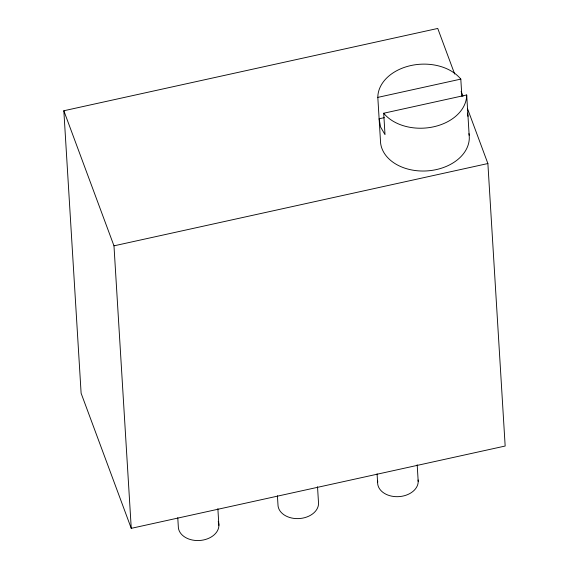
<?xml version="1.0" encoding="UTF-8"?>
<svg xmlns="http://www.w3.org/2000/svg" width="569" height="569" viewBox="0 0 569 569"><rect width="100%" height="100%" fill="white"/><g stroke="black" fill="none" stroke-linecap="round" stroke-linejoin="round"><path stroke-width="0.85" d="M467.583 108.843L487.882 163.538L505.165 446.032L131.254 528.338L81.118 393.25L63.835 110.756L437.746 28.45L454.667 74.034M384.31 117.648L379.125 118.786L380.604 127.036L385.007 134.64L383.698 113.238L466.694 94.966L469.311 137.776A44.482 31.999 -3.5 0 1 424.73 171.013A44.482 31.999 -3.5 0 1 380.433 140.194L377.816 97.384L460.812 79.112L461.857 96.239M131.254 528.338L113.978 245.836L487.882 163.538M461.125 91.438L462.967 96.41M63.835 110.756L113.978 245.836M467.412 113.075L468.003 116.375M417.184 464.781L418.201 481.502M377.083 473.806L377.617 482.604M317.523 486.715L318.548 503.437A20.313 14.609 -3.5 0 1 298.192 518.615A20.313 14.609 -3.5 0 1 277.964 504.539L277.423 495.741M217.87 508.65L218.887 525.372M177.77 517.676L178.303 526.474A20.313 14.609 -3.5 0 0 201.184 540.351A20.313 14.609 -3.5 0 0 218.219 521.609M468.948 133.608A44.482 31.999 -3.5 0 1 469.19 135.273M466.694 94.966A44.482 31.999 -3.5 0 1 433.621 126.802A44.482 31.999 -3.5 0 1 383.698 113.238M377.816 97.384A44.482 31.999 -3.5 0 1 410.889 65.549A44.482 31.999 -3.5 0 1 460.812 79.112M418.101 479.98A20.313 14.609 -3.5 0 1 397.845 496.68A20.313 14.609 -3.5 0 1 377.738 481.075"/></g></svg>
